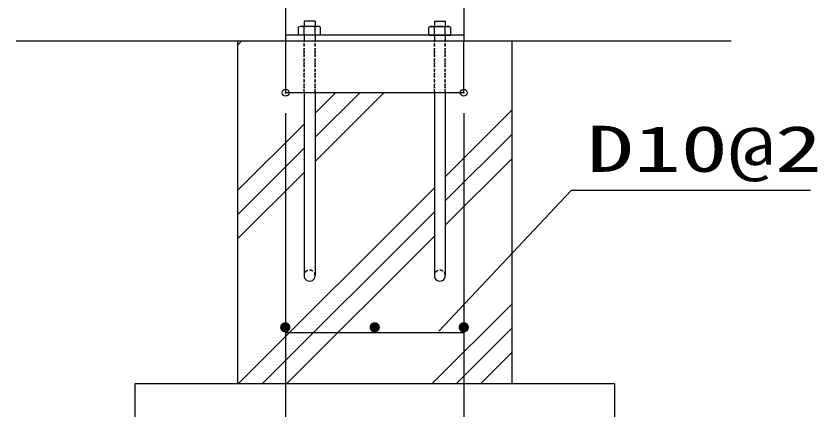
# Model space of a CAD drawing. Units: millimetres, scale not verified. Extents: x -5940 to 5940, y -4200 to 4200.
# Drawn here: x 3881 to 5049, y -671 to -97 of the extents above; entities that cross this region are included whole.
import ezdxf
from ezdxf.enums import TextEntityAlignment as Align

# ---------------------------------------------------------------- set-up
doc = ezdxf.new("R2010")
doc.units = ezdxf.units.MM
doc.header["$LTSCALE"] = 20
doc.header["$PDMODE"] = 32
doc.header["$PDSIZE"] = 10
doc.linetypes.add('USER1', pattern=[0.375, 0.25, -0.125])
doc.linetypes.add('USER2', pattern=[0.26, 0.01, -0.25])
for name, color, linetype, lineweight in [('0-1_0', 7, 'Continuous', 25), ('0-2_1', 7, 'Continuous', 25), ('0-5_2', 7, 'Continuous', 25)]:
    doc.layers.add(name, color=color, linetype=linetype, lineweight=lineweight)
doc.layers.add('0-6_DEFPOINTS', color=7, linetype='Continuous')
doc.styles.add('ＭＳ ゴシック', font='')
doc.styles.get('ＭＳ ゴシック').set_extended_font_data('MS Gothic')

msp = doc.modelspace()

# ---------------------------------------------------------------- linework, layer by layer
at = {"layer": '0-1_0', "color": 1}
for p, q in [((4274.57, -238.8), (4274.57, -1023.99)), ((4534.57, -238.8), (4534.57, -1023.99))]:
    msp.add_line(p, q, dxfattribs=at)
at = {"layer": '0-1_0'}
msp.add_lwpolyline([(5040.27, -351.56), (4691.37, -351.56), (4498.24, -556.99)], dxfattribs=at)
for points in [[(4266.57, -551.3), (4274.54, -543.81), (4273.82, -551.27)], [(4266.57, -551.3), (4273.6, -543.81), (4274.54, -543.81)], [(4266.57, -551.3), (4272.66, -543.93), (4273.6, -543.81)], [(4266.57, -551.3), (4271.75, -544.17), (4272.66, -543.93)], [(4266.57, -551.3), (4270.88, -544.51), (4271.75, -544.17)], [(4266.57, -551.3), (4270.05, -544.97), (4270.88, -544.51)], [(4266.57, -551.3), (4269.29, -545.52), (4270.05, -544.97)], [(4266.57, -551.3), (4268.6, -546.16), (4269.29, -545.52)], [(4266.57, -551.3), (4268, -546.89), (4268.6, -546.16)], [(4266.57, -551.3), (4267.5, -547.69), (4268, -546.89)], [(4266.57, -551.3), (4267.1, -548.54), (4267.5, -547.69)], [(4266.57, -551.3), (4266.81, -549.43), (4267.1, -548.54)], [(4273.82, -551.27), (4274.54, -543.81), (4273.83, -551.24)], [(4273.83, -551.24), (4274.54, -543.81), (4273.84, -551.21)], [(4273.84, -551.21), (4274.54, -543.81), (4273.85, -551.18)], [(4273.85, -551.18), (4274.54, -543.81), (4273.87, -551.15)], [(4273.87, -551.15), (4274.54, -543.81), (4273.89, -551.13)], [(4273.89, -551.13), (4274.54, -543.81), (4273.91, -551.11)], [(4273.91, -551.11), (4274.54, -543.81), (4273.94, -551.09)], [(4273.94, -551.09), (4274.54, -543.81), (4273.96, -551.07)], [(4273.96, -551.07), (4274.54, -543.81), (4273.99, -551.06)], [(4273.99, -551.06), (4274.54, -543.81), (4274.02, -551.05)], [(4274.02, -551.05), (4274.54, -543.81), (4274.05, -551.05)], [(4274.05, -551.05), (4274.54, -543.81), (4274.09, -551.05)], [(4274.09, -551.05), (4274.54, -543.81), (4274.12, -551.05)], [(4274.12, -551.05), (4274.54, -543.81), (4274.15, -551.06)], [(4274.15, -551.06), (4274.54, -543.81), (4274.18, -551.07)], [(4274.18, -551.07), (4274.54, -543.81), (4274.2, -551.09)], [(4274.2, -551.09), (4274.54, -543.81), (4274.23, -551.11)], [(4274.23, -551.11), (4274.54, -543.81), (4274.25, -551.13)], [(4274.25, -551.13), (4274.54, -543.81), (4274.27, -551.15)], [(4274.27, -551.15), (4274.54, -543.81), (4274.29, -551.18)], [(4274.29, -551.18), (4274.54, -543.81), (4274.3, -551.21)], [(4274.3, -551.21), (4274.54, -543.81), (4274.31, -551.24)], [(4274.31, -551.24), (4274.54, -543.81), (4274.32, -551.27)], [(4274.32, -551.3), (4274.54, -543.81), (4275.48, -543.93)], [(4274.32, -551.27), (4274.54, -543.81), (4274.32, -551.3)], [(4274.32, -551.3), (4275.48, -543.93), (4276.39, -544.17)], [(4274.32, -551.3), (4276.39, -544.17), (4277.26, -544.51)], [(4274.32, -551.3), (4277.26, -544.51), (4278.09, -544.97)], [(4274.32, -551.3), (4278.09, -544.97), (4278.85, -545.52)], [(4274.32, -551.3), (4278.85, -545.52), (4279.54, -546.16)], [(4274.32, -551.3), (4279.54, -546.16), (4280.14, -546.89)], [(4274.32, -551.3), (4280.14, -546.89), (4280.64, -547.69)], [(4274.32, -551.3), (4280.64, -547.69), (4281.04, -548.54)], [(4274.32, -551.3), (4281.04, -548.54), (4281.33, -549.43)], [(4397.07, -551.3), (4405.04, -543.81), (4404.32, -551.27)], [(4397.07, -551.3), (4404.1, -543.81), (4405.04, -543.81)], [(4397.07, -551.3), (4403.16, -543.93), (4404.1, -543.81)], [(4397.07, -551.3), (4402.25, -544.17), (4403.16, -543.93)], [(4397.07, -551.3), (4401.38, -544.51), (4402.25, -544.17)], [(4397.07, -551.3), (4400.55, -544.97), (4401.38, -544.51)], [(4397.07, -551.3), (4399.79, -545.52), (4400.55, -544.97)], [(4397.07, -551.3), (4399.1, -546.16), (4399.79, -545.52)], [(4397.07, -551.3), (4398.5, -546.89), (4399.1, -546.16)], [(4397.07, -551.3), (4398, -547.69), (4398.5, -546.89)], [(4397.07, -551.3), (4397.6, -548.54), (4398, -547.69)], [(4397.07, -551.3), (4397.31, -549.43), (4397.6, -548.54)], [(4404.32, -551.27), (4405.04, -543.81), (4404.33, -551.24)], [(4404.33, -551.24), (4405.04, -543.81), (4404.34, -551.21)], [(4404.34, -551.21), (4405.04, -543.81), (4404.35, -551.18)], [(4404.35, -551.18), (4405.04, -543.81), (4404.37, -551.15)], [(4404.37, -551.15), (4405.04, -543.81), (4404.39, -551.13)], [(4404.39, -551.13), (4405.04, -543.81), (4404.41, -551.11)], [(4404.41, -551.11), (4405.04, -543.81), (4404.44, -551.09)], [(4404.44, -551.09), (4405.04, -543.81), (4404.46, -551.07)], [(4404.46, -551.07), (4405.04, -543.81), (4404.49, -551.06)], [(4404.49, -551.06), (4405.04, -543.81), (4404.52, -551.05)], [(4404.52, -551.05), (4405.04, -543.81), (4404.55, -551.05)], [(4404.55, -551.05), (4405.04, -543.81), (4404.59, -551.05)], [(4404.59, -551.05), (4405.04, -543.81), (4404.62, -551.05)], [(4404.62, -551.05), (4405.04, -543.81), (4404.65, -551.06)], [(4404.65, -551.06), (4405.04, -543.81), (4404.68, -551.07)], [(4404.68, -551.07), (4405.04, -543.81), (4404.7, -551.09)], [(4404.7, -551.09), (4405.04, -543.81), (4404.73, -551.11)], [(4404.73, -551.11), (4405.04, -543.81), (4404.75, -551.13)], [(4404.75, -551.13), (4405.04, -543.81), (4404.77, -551.15)], [(4404.77, -551.15), (4405.04, -543.81), (4404.79, -551.18)], [(4404.79, -551.18), (4405.04, -543.81), (4404.8, -551.21)], [(4404.8, -551.21), (4405.04, -543.81), (4404.81, -551.24)], [(4404.81, -551.24), (4405.04, -543.81), (4404.82, -551.27)], [(4404.82, -551.3), (4405.04, -543.81), (4405.98, -543.93)], [(4404.82, -551.27), (4405.04, -543.81), (4404.82, -551.3)], [(4404.82, -551.3), (4405.98, -543.93), (4406.89, -544.17)], [(4404.82, -551.3), (4406.89, -544.17), (4407.76, -544.51)], [(4404.82, -551.3), (4407.76, -544.51), (4408.59, -544.97)], [(4404.82, -551.3), (4408.59, -544.97), (4409.35, -545.52)], [(4404.82, -551.3), (4409.35, -545.52), (4410.04, -546.16)], [(4404.82, -551.3), (4410.04, -546.16), (4410.64, -546.89)], [(4404.82, -551.3), (4410.64, -546.89), (4411.14, -547.69)], [(4404.82, -551.3), (4411.14, -547.69), (4411.54, -548.54)], [(4404.82, -551.3), (4411.54, -548.54), (4411.83, -549.43)], [(4527.07, -551.3), (4535.04, -543.81), (4534.32, -551.27)], [(4527.07, -551.3), (4534.1, -543.81), (4535.04, -543.81)], [(4527.07, -551.3), (4533.16, -543.93), (4534.1, -543.81)], [(4527.07, -551.3), (4532.25, -544.17), (4533.16, -543.93)], [(4527.07, -551.3), (4531.38, -544.51), (4532.25, -544.17)], [(4527.07, -551.3), (4530.55, -544.97), (4531.38, -544.51)], [(4527.07, -551.3), (4529.79, -545.52), (4530.55, -544.97)], [(4527.07, -551.3), (4529.1, -546.16), (4529.79, -545.52)], [(4527.07, -551.3), (4528.5, -546.89), (4529.1, -546.16)], [(4527.07, -551.3), (4528, -547.69), (4528.5, -546.89)], [(4527.07, -551.3), (4527.6, -548.54), (4528, -547.69)], [(4527.07, -551.3), (4527.31, -549.43), (4527.6, -548.54)], [(4534.32, -551.27), (4535.04, -543.81), (4534.33, -551.24)], [(4534.33, -551.24), (4535.04, -543.81), (4534.34, -551.21)], [(4534.34, -551.21), (4535.04, -543.81), (4534.35, -551.18)], [(4534.35, -551.18), (4535.04, -543.81), (4534.37, -551.15)], [(4534.37, -551.15), (4535.04, -543.81), (4534.39, -551.13)], [(4534.39, -551.13), (4535.04, -543.81), (4534.41, -551.11)], [(4534.41, -551.11), (4535.04, -543.81), (4534.44, -551.09)], [(4534.44, -551.09), (4535.04, -543.81), (4534.46, -551.07)], [(4534.46, -551.07), (4535.04, -543.81), (4534.49, -551.06)], [(4534.49, -551.06), (4535.04, -543.81), (4534.52, -551.05)], [(4534.52, -551.05), (4535.04, -543.81), (4534.55, -551.05)], [(4534.55, -551.05), (4535.04, -543.81), (4534.59, -551.05)], [(4534.59, -551.05), (4535.04, -543.81), (4534.62, -551.05)], [(4534.62, -551.05), (4535.04, -543.81), (4534.65, -551.06)], [(4534.65, -551.06), (4535.04, -543.81), (4534.68, -551.07)], [(4534.68, -551.07), (4535.04, -543.81), (4534.7, -551.09)], [(4534.7, -551.09), (4535.04, -543.81), (4534.73, -551.11)], [(4534.73, -551.11), (4535.04, -543.81), (4534.75, -551.13)], [(4534.75, -551.13), (4535.04, -543.81), (4534.77, -551.15)], [(4534.77, -551.15), (4535.04, -543.81), (4534.79, -551.18)], [(4534.79, -551.18), (4535.04, -543.81), (4534.8, -551.21)], [(4534.8, -551.21), (4535.04, -543.81), (4534.81, -551.24)], [(4534.81, -551.24), (4535.04, -543.81), (4534.82, -551.27)], [(4534.82, -551.3), (4535.04, -543.81), (4535.98, -543.93)], [(4534.82, -551.27), (4535.04, -543.81), (4534.82, -551.3)], [(4534.82, -551.3), (4535.98, -543.93), (4536.89, -544.17)], [(4534.82, -551.3), (4536.89, -544.17), (4537.76, -544.51)], [(4534.82, -551.3), (4537.76, -544.51), (4538.59, -544.97)], [(4534.82, -551.3), (4538.59, -544.97), (4539.35, -545.52)], [(4534.82, -551.3), (4539.35, -545.52), (4540.04, -546.16)], [(4534.82, -551.3), (4540.04, -546.16), (4540.64, -546.89)], [(4534.82, -551.3), (4540.64, -546.89), (4541.14, -547.69)], [(4534.82, -551.3), (4541.14, -547.69), (4541.54, -548.54)], [(4534.82, -551.3), (4541.54, -548.54), (4541.83, -549.43)], [(4266.63, -550.36), (4266.81, -549.43), (4266.57, -551.3)], [(4266.57, -551.3), (4273.82, -551.27), (4273.82, -551.3)], [(4272.66, -558.67), (4266.57, -551.3), (4273.82, -551.3)], [(4271.75, -558.43), (4266.57, -551.3), (4272.66, -558.67)], [(4270.88, -558.08), (4266.57, -551.3), (4271.75, -558.43)], [(4270.05, -557.63), (4266.57, -551.3), (4270.88, -558.08)], [(4269.29, -557.08), (4266.57, -551.3), (4270.05, -557.63)], [(4268.6, -556.43), (4266.57, -551.3), (4269.29, -557.08)], [(4268, -555.71), (4266.57, -551.3), (4268.6, -556.43)], [(4267.5, -554.91), (4266.57, -551.3), (4268, -555.71)], [(4267.1, -554.06), (4266.57, -551.3), (4267.5, -554.91)], [(4266.81, -553.16), (4266.57, -551.3), (4267.1, -554.06)], [(4266.63, -552.24), (4266.57, -551.3), (4266.81, -553.16)], [(4272.66, -558.67), (4273.82, -551.3), (4273.82, -551.33)], [(4272.66, -558.67), (4273.82, -551.33), (4273.83, -551.36)], [(4272.66, -558.67), (4274.31, -551.36), (4273.6, -558.78)], [(4272.66, -558.67), (4274.3, -551.39), (4274.31, -551.36)], [(4272.66, -558.67), (4273.83, -551.36), (4273.84, -551.39)], [(4272.66, -558.67), (4274.29, -551.42), (4274.3, -551.39)], [(4272.66, -558.67), (4273.84, -551.39), (4273.85, -551.42)], [(4272.66, -558.67), (4274.27, -551.45), (4274.29, -551.42)], [(4272.66, -558.67), (4273.85, -551.42), (4273.87, -551.45)], [(4272.66, -558.67), (4274.25, -551.47), (4274.27, -551.45)], [(4272.66, -558.67), (4273.87, -551.45), (4273.89, -551.47)], [(4272.66, -558.67), (4274.23, -551.49), (4274.25, -551.47)], [(4272.66, -558.67), (4273.89, -551.47), (4273.91, -551.49)], [(4272.66, -558.67), (4274.2, -551.51), (4274.23, -551.49)], [(4272.66, -558.67), (4273.91, -551.49), (4273.94, -551.51)], [(4272.66, -558.67), (4274.18, -551.52), (4274.2, -551.51)], [(4272.66, -558.67), (4273.94, -551.51), (4273.96, -551.52)], [(4272.66, -558.67), (4274.15, -551.54), (4274.18, -551.52)], [(4272.66, -558.67), (4273.96, -551.52), (4273.99, -551.54)], [(4272.66, -558.67), (4274.12, -551.54), (4274.15, -551.54)], [(4272.66, -558.67), (4274.09, -551.55), (4274.12, -551.54)], [(4272.66, -558.67), (4274.02, -551.54), (4274.05, -551.55)], [(4272.66, -558.67), (4273.99, -551.54), (4274.02, -551.54)], [(4272.66, -558.67), (4274.05, -551.55), (4274.09, -551.55)], [(4273.6, -558.78), (4274.32, -551.33), (4274.54, -558.78)], [(4273.6, -558.78), (4274.31, -551.36), (4274.32, -551.33)], [(4274.32, -551.3), (4281.33, -549.43), (4281.51, -550.36)], [(4274.32, -551.3), (4281.51, -550.36), (4281.57, -551.3)], [(4281.04, -554.06), (4274.32, -551.3), (4281.57, -551.3)], [(4280.64, -554.91), (4274.32, -551.3), (4281.04, -554.06)], [(4280.14, -555.71), (4274.32, -551.3), (4280.64, -554.91)], [(4279.54, -556.43), (4274.32, -551.3), (4280.14, -555.71)], [(4278.85, -557.08), (4274.32, -551.3), (4279.54, -556.43)], [(4278.09, -557.63), (4274.32, -551.3), (4278.85, -557.08)], [(4277.26, -558.08), (4274.32, -551.3), (4278.09, -557.63)], [(4276.39, -558.43), (4274.32, -551.3), (4277.26, -558.08)], [(4275.48, -558.67), (4274.32, -551.3), (4276.39, -558.43)], [(4274.54, -558.78), (4274.32, -551.3), (4275.48, -558.67)], [(4274.54, -558.78), (4274.32, -551.33), (4274.32, -551.3)], [(4281.04, -554.06), (4281.57, -551.3), (4281.33, -553.16)], [(4281.33, -553.16), (4281.57, -551.3), (4281.51, -552.24)], [(4397.07, -551.3), (4397.13, -550.36), (4397.31, -549.43)], [(4397.07, -551.3), (4404.32, -551.27), (4404.32, -551.3)], [(4403.16, -558.67), (4397.07, -551.3), (4404.32, -551.3)], [(4402.25, -558.43), (4397.07, -551.3), (4403.16, -558.67)], [(4401.38, -558.08), (4397.07, -551.3), (4402.25, -558.43)], [(4400.55, -557.63), (4397.07, -551.3), (4401.38, -558.08)], [(4399.79, -557.08), (4397.07, -551.3), (4400.55, -557.63)], [(4399.1, -556.43), (4397.07, -551.3), (4399.79, -557.08)], [(4398.5, -555.71), (4397.07, -551.3), (4399.1, -556.43)], [(4398, -554.91), (4397.07, -551.3), (4398.5, -555.71)], [(4397.6, -554.06), (4397.07, -551.3), (4398, -554.91)], [(4397.31, -553.16), (4397.07, -551.3), (4397.6, -554.06)], [(4397.13, -552.24), (4397.07, -551.3), (4397.31, -553.16)], [(4403.16, -558.67), (4404.32, -551.3), (4404.32, -551.33)], [(4403.16, -558.67), (4404.32, -551.33), (4404.33, -551.36)], [(4403.16, -558.67), (4404.81, -551.36), (4404.1, -558.78)], [(4403.16, -558.67), (4404.8, -551.39), (4404.81, -551.36)], [(4403.16, -558.67), (4404.33, -551.36), (4404.34, -551.39)], [(4403.16, -558.67), (4404.79, -551.42), (4404.8, -551.39)], [(4403.16, -558.67), (4404.34, -551.39), (4404.35, -551.42)], [(4403.16, -558.67), (4404.77, -551.45), (4404.79, -551.42)], [(4403.16, -558.67), (4404.35, -551.42), (4404.37, -551.45)], [(4403.16, -558.67), (4404.75, -551.47), (4404.77, -551.45)], [(4403.16, -558.67), (4404.37, -551.45), (4404.39, -551.47)], [(4403.16, -558.67), (4404.73, -551.49), (4404.75, -551.47)], [(4403.16, -558.67), (4404.39, -551.47), (4404.41, -551.49)], [(4403.16, -558.67), (4404.7, -551.51), (4404.73, -551.49)], [(4403.16, -558.67), (4404.41, -551.49), (4404.44, -551.51)], [(4403.16, -558.67), (4404.68, -551.52), (4404.7, -551.51)], [(4403.16, -558.67), (4404.44, -551.51), (4404.46, -551.52)], [(4403.16, -558.67), (4404.65, -551.54), (4404.68, -551.52)], [(4403.16, -558.67), (4404.46, -551.52), (4404.49, -551.54)], [(4403.16, -558.67), (4404.62, -551.54), (4404.65, -551.54)], [(4403.16, -558.67), (4404.59, -551.55), (4404.62, -551.54)], [(4403.16, -558.67), (4404.52, -551.54), (4404.55, -551.55)], [(4403.16, -558.67), (4404.49, -551.54), (4404.52, -551.54)], [(4403.16, -558.67), (4404.55, -551.55), (4404.59, -551.55)], [(4404.1, -558.78), (4404.82, -551.33), (4405.04, -558.78)], [(4404.1, -558.78), (4404.81, -551.36), (4404.82, -551.33)], [(4404.82, -551.3), (4411.83, -549.43), (4412.01, -550.36)], [(4404.82, -551.3), (4412.01, -550.36), (4412.07, -551.3)], [(4411.83, -553.16), (4404.82, -551.3), (4412.07, -551.3)], [(4411.54, -554.06), (4404.82, -551.3), (4411.83, -553.16)], [(4411.14, -554.91), (4404.82, -551.3), (4411.54, -554.06)], [(4410.64, -555.71), (4404.82, -551.3), (4411.14, -554.91)], [(4410.04, -556.43), (4404.82, -551.3), (4410.64, -555.71)], [(4409.35, -557.08), (4404.82, -551.3), (4410.04, -556.43)], [(4408.59, -557.63), (4404.82, -551.3), (4409.35, -557.08)], [(4407.76, -558.08), (4404.82, -551.3), (4408.59, -557.63)], [(4406.89, -558.43), (4404.82, -551.3), (4407.76, -558.08)], [(4405.98, -558.67), (4404.82, -551.3), (4406.89, -558.43)], [(4405.04, -558.78), (4404.82, -551.3), (4405.98, -558.67)], [(4405.04, -558.78), (4404.82, -551.33), (4404.82, -551.3)], [(4411.83, -553.16), (4412.07, -551.3), (4412.01, -552.24)], [(4527.07, -551.3), (4527.13, -550.36), (4527.31, -549.43)], [(4527.07, -551.3), (4534.32, -551.27), (4534.32, -551.3)], [(4533.16, -558.67), (4527.07, -551.3), (4534.32, -551.3)], [(4532.25, -558.43), (4527.07, -551.3), (4533.16, -558.67)], [(4531.38, -558.08), (4527.07, -551.3), (4532.25, -558.43)], [(4530.55, -557.63), (4527.07, -551.3), (4531.38, -558.08)], [(4529.79, -557.08), (4527.07, -551.3), (4530.55, -557.63)], [(4529.1, -556.43), (4527.07, -551.3), (4529.79, -557.08)], [(4528.5, -555.71), (4527.07, -551.3), (4529.1, -556.43)], [(4528, -554.91), (4527.07, -551.3), (4528.5, -555.71)], [(4527.6, -554.06), (4527.07, -551.3), (4528, -554.91)], [(4527.31, -553.16), (4527.07, -551.3), (4527.6, -554.06)], [(4527.13, -552.24), (4527.07, -551.3), (4527.31, -553.16)], [(4533.16, -558.67), (4534.32, -551.3), (4534.32, -551.33)], [(4533.16, -558.67), (4534.32, -551.33), (4534.33, -551.36)], [(4533.16, -558.67), (4534.81, -551.36), (4534.1, -558.78)], [(4533.16, -558.67), (4534.8, -551.39), (4534.81, -551.36)], [(4533.16, -558.67), (4534.33, -551.36), (4534.34, -551.39)], [(4533.16, -558.67), (4534.79, -551.42), (4534.8, -551.39)], [(4533.16, -558.67), (4534.34, -551.39), (4534.35, -551.42)], [(4533.16, -558.67), (4534.77, -551.45), (4534.79, -551.42)], [(4533.16, -558.67), (4534.35, -551.42), (4534.37, -551.45)], [(4533.16, -558.67), (4534.75, -551.47), (4534.77, -551.45)], [(4533.16, -558.67), (4534.37, -551.45), (4534.39, -551.47)], [(4533.16, -558.67), (4534.73, -551.49), (4534.75, -551.47)], [(4533.16, -558.67), (4534.39, -551.47), (4534.41, -551.49)], [(4533.16, -558.67), (4534.7, -551.51), (4534.73, -551.49)], [(4533.16, -558.67), (4534.41, -551.49), (4534.44, -551.51)], [(4533.16, -558.67), (4534.68, -551.52), (4534.7, -551.51)], [(4533.16, -558.67), (4534.44, -551.51), (4534.46, -551.52)], [(4533.16, -558.67), (4534.65, -551.54), (4534.68, -551.52)], [(4533.16, -558.67), (4534.46, -551.52), (4534.49, -551.54)], [(4533.16, -558.67), (4534.62, -551.54), (4534.65, -551.54)], [(4533.16, -558.67), (4534.59, -551.55), (4534.62, -551.54)], [(4533.16, -558.67), (4534.52, -551.54), (4534.55, -551.55)], [(4533.16, -558.67), (4534.49, -551.54), (4534.52, -551.54)], [(4533.16, -558.67), (4534.55, -551.55), (4534.59, -551.55)], [(4534.1, -558.78), (4534.82, -551.33), (4535.04, -558.78)], [(4534.1, -558.78), (4534.81, -551.36), (4534.82, -551.33)], [(4534.82, -551.3), (4541.83, -549.43), (4542.01, -550.36)], [(4534.82, -551.3), (4542.01, -550.36), (4542.07, -551.3)], [(4541.83, -553.16), (4534.82, -551.3), (4542.07, -551.3)], [(4541.54, -554.06), (4534.82, -551.3), (4541.83, -553.16)], [(4541.14, -554.91), (4534.82, -551.3), (4541.54, -554.06)], [(4540.64, -555.71), (4534.82, -551.3), (4541.14, -554.91)], [(4540.04, -556.43), (4534.82, -551.3), (4540.64, -555.71)], [(4539.35, -557.08), (4534.82, -551.3), (4540.04, -556.43)], [(4538.59, -557.63), (4534.82, -551.3), (4539.35, -557.08)], [(4537.76, -558.08), (4534.82, -551.3), (4538.59, -557.63)], [(4536.89, -558.43), (4534.82, -551.3), (4537.76, -558.08)], [(4535.98, -558.67), (4534.82, -551.3), (4536.89, -558.43)], [(4535.04, -558.78), (4534.82, -551.3), (4535.98, -558.67)], [(4535.04, -558.78), (4534.82, -551.33), (4534.82, -551.3)], [(4541.83, -553.16), (4542.07, -551.3), (4542.01, -552.24)]]:
    msp.add_solid(points, dxfattribs=at)
at = {"layer": '0-2_1'}
for p, q in [((4274.57, -58.8), (4274.57, -133.8)), ((4534.57, -58.8), (4534.57, -133.8)), ((4301.57, -104.49), (4301.57, -113.26)), ((4317.57, -104.49), (4301.57, -104.49)), ((4317.57, -104.49), (4317.57, -113.17)), ((4491.57, -104.49), (4491.57, -113.17)), ((4491.57, -104.49), (4507.57, -104.49)), ((4507.57, -104.49), (4507.57, -113.26)), ((4534.57, -124.8), (4274.57, -124.8)), ((4301.57, -124.8), (4301.57, -133.8)), ((4317.57, -124.8), (4317.57, -133.8)), ((4491.57, -124.8), (4491.57, -133.8)), ((4507.57, -124.8), (4507.57, -133.8)), ((4924.87, -133.8), (3881.1, -133.8)), ((4204.57, -133.8), (4204.57, -633.8)), ((4274.57, -133.8), (4274.57, -208.8)), ((4534.57, -208.8), (4534.57, -133.8)), ((4604.57, -133.8), (4604.57, -633.8)), ((4534.57, -208.8), (4274.57, -208.8)), ((4301.57, -208.8), (4301.57, -475.82)), ((4317.57, -208.8), (4317.57, -475.8)), ((4491.57, -208.8), (4491.57, -475.82)), ((4507.57, -208.8), (4507.57, -475.8)), ((4274.57, -558.8), (4534.57, -558.8)), ((4054.57, -633.8), (4054.57, -833.8)), ((4754.57, -633.8), (4054.57, -633.8)), ((4754.57, -633.8), (4754.57, -833.8))]:
    msp.add_line(p, q, dxfattribs=at)
at = {"layer": '0-2_1', "color": 4}
for p, q in [((4204.57, -139.45), (4210.22, -133.8)), ((4317.57, -309.29), (4418.06, -208.8)), ((4317.57, -273.93), (4382.71, -208.8)), ((4317.57, -238.58), (4347.35, -208.8)), ((4507.57, -331.42), (4604.57, -234.42)), ((4204.57, -351.58), (4301.57, -254.58)), ((4507.57, -366.78), (4604.57, -269.78)), ((4204.57, -386.93), (4301.57, -289.93)), ((4507.57, -402.13), (4604.57, -305.13)), ((4204.57, -422.29), (4301.57, -325.29)), ((4205.19, -633.8), (4491.57, -347.42)), ((4240.55, -633.8), (4491.57, -382.78)), ((4275.9, -633.8), (4491.57, -418.13)), ((4488.04, -633.8), (4604.57, -517.26)), ((4523.39, -633.8), (4604.57, -552.62)), ((4558.75, -633.8), (4604.57, -587.97))]:
    msp.add_line(p, q, dxfattribs=at)
at = {"layer": '0-2_1', "linetype": 'USER2'}
for p, q in [((4301.57, -133.8), (4301.57, -208.8)), ((4317.57, -133.8), (4317.57, -208.8)), ((4491.57, -133.8), (4491.57, -208.8)), ((4507.57, -133.8), (4507.57, -208.8))]:
    msp.add_line(p, q, dxfattribs=at)
at = {"layer": '0-2_1', "linetype": 'USER1'}
for p, q in [((4301.57, -208.8), (4301.57, -133.8)), ((4317.57, -208.8), (4317.57, -133.8)), ((4491.57, -208.8), (4491.57, -133.8)), ((4507.57, -208.8), (4507.57, -133.8))]:
    msp.add_line(p, q, dxfattribs=at)
for centre in [(4309.57, -475.8), (4499.57, -475.8)]:
    msp.add_arc(centre, 8, 0, 180.17964, dxfattribs=at)
at = {"layer": '0-2_1', "color": 4}
for centre in [(4309.57, -475.8), (4499.57, -475.8)]:
    msp.add_arc(centre, 8, 179.82036, 0, dxfattribs=at)
at = {"layer": '0-5_2'}
for p, q in [((4295.72, -112), (4293.57, -113.24)), ((4293.57, -124.8), (4293.57, -113.24)), ((4323.43, -112), (4295.72, -112)), ((4301.57, -124.8), (4301.57, -113.24)), ((4317.57, -124.8), (4317.57, -113.24)), ((4323.43, -112), (4325.57, -113.24)), ((4325.57, -124.8), (4325.57, -113.24)), ((4485.71, -112), (4483.57, -113.24)), ((4483.57, -124.8), (4483.57, -113.24)), ((4491.57, -124.8), (4491.57, -113.24)), ((4507.57, -124.8), (4507.57, -113.24)), ((4515.57, -124.8), (4515.57, -113.24)), ((4325.57, -124.8), (4293.57, -124.8)), ((4483.57, -124.8), (4515.57, -124.8))]:
    msp.add_line(p, q, dxfattribs=at)
msp.add_lwpolyline([(4485.71, -112), (4513.42, -112), (4515.57, -113.24)], dxfattribs=at)
for centre, radius, start, end in [((4295.72, -126.46), 14.44, 66.03703, 90), ((4309.73, -139.59), 27.56, 73.43373, 107.20451), ((4323.43, -126.46), 14.46, 90, 113.72018), ((4485.71, -126.46), 14.46, 66.2776, 90), ((4499.41, -139.59), 27.56, 72.79427, 106.56505), ((4513.42, -126.46), 14.44, 90, 113.96197)]:
    msp.add_arc(centre, radius, start, end, dxfattribs=at)
at = {"layer": '0-6_DEFPOINTS'}
for p in [(4274.57, -208.8), (4534.57, -208.8)]:
    msp.add_point(p, dxfattribs=at)

# ---------------------------------------------------------------- texts
at = {"layer": '0-1_0', "color": 3, "style": 'ＭＳ ゴシック', "width": 1.5}
msp.add_text('D10@200', height=67.3, dxfattribs=at).set_placement((4713.87, -344.52), align=Align.BOTTOM_LEFT)

doc.saveas('drawing.dxf')
